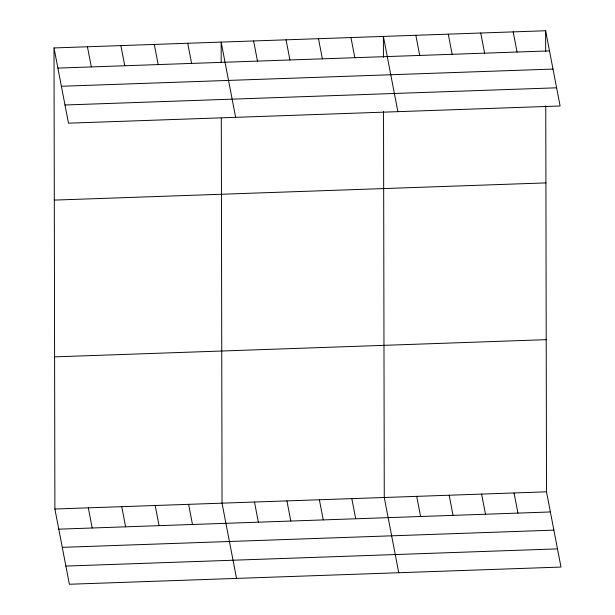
<?xml version="1.0" encoding="UTF-8"?>
<svg xmlns="http://www.w3.org/2000/svg" width="615" height="615" viewBox="0 0 615 615"><rect width="100%" height="100%" fill="white"/><g stroke="black" fill="none" stroke-linecap="round" stroke-linejoin="round"><path stroke-width="0.92" d="M54.012 47.939L545.62 30.75L560.111 105.988L68.496 123.177L54.012 47.939L54.889 509.012L69.38 584.25L560.988 567.061L546.504 491.823L545.766 105.88M57.887 68.088L549.502 50.891M61.392 86.261L553 69.072M64.998 104.996L556.606 87.807M54.297 200.098L545.912 182.901M54.597 356.861L546.212 339.672M54.889 509.012L546.504 491.823M58.771 529.161L550.379 511.964M62.269 547.342L553.884 530.145M65.874 566.069L557.49 548.88M513.171 31.888L517.054 52.029M480.73 33.018L484.605 53.167M448.281 34.156L452.163 54.297M514.055 492.961L517.938 513.102M415.832 35.286L419.714 55.435M481.614 494.091L485.489 514.24M397.874 111.661L383.391 36.423L383.429 57.341M449.165 495.229L453.04 515.37M350.942 37.561L354.824 57.702M416.716 496.359L420.599 516.508M318.493 38.691L322.375 58.832M398.758 572.734L384.267 497.497L383.529 111.546M286.052 39.829L289.926 59.97M351.826 498.634L355.701 518.776M253.603 40.959L257.485 61.108M319.377 499.764L323.259 519.913M235.645 117.334L221.154 42.097L221.192 62.069M286.928 500.902L290.81 521.043M187.729 43.265L191.603 63.407M254.487 502.032L258.361 522.181M154.296 44.434L158.178 64.575M236.529 578.408L222.038 503.17L221.3 118.172M120.871 45.602L124.745 65.743M188.613 504.338L192.487 524.48M87.438 46.771L91.32 66.92M155.18 505.507L159.062 525.648M121.747 506.675L125.629 526.824M88.322 507.844L92.196 527.993M545.62 30.75L545.659 51.668"/></g></svg>
